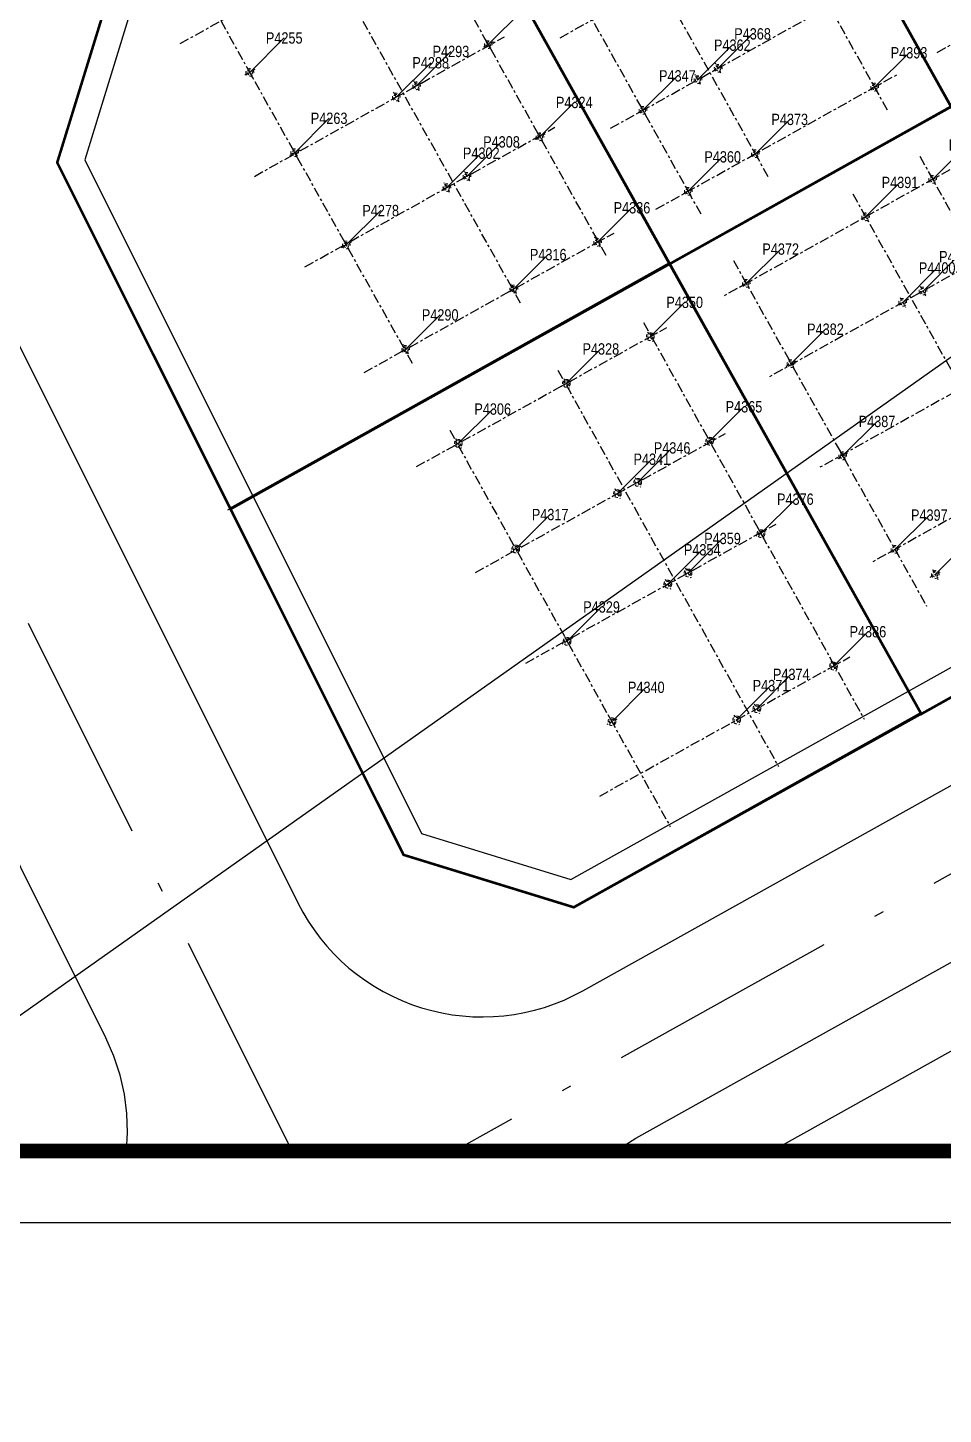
# Model space of a CAD drawing. Header units: millimetres. Extents: x 0 to 571985, y 0 to 2066666.
# Drawn here: x 568581.4 to 568616.9, y 2065275.2 to 2065329 of the extents above; entities that cross this region are included whole.
import ezdxf
from ezdxf.enums import TextEntityAlignment as Align
from ezdxf.xclip import XClip

# ---------------------------------------------------------------- set-up
doc = ezdxf.new("R2010")
doc.units = ezdxf.units.MM
for name, pattern in [('ACAD_ISO10W100', [18.5, 12, -3, 0.5, -3]), ('CENTER', [3, 1.5, -0.5, 0.5, -0.5]), ('CENTER2', [1.125, 0.75, -0.125, 0.125, -0.125]), ('HIDDEN', [0.75, 0.5, -0.25]), ('Xref Grid (A1)$0$CENTER2', [1.125, 0.75, -0.125, 0.125, -0.125])]:
    doc.linetypes.add(name, pattern=pattern)
for name, color, linetype in [('01.AXIS', 160, 'CENTER2'), ('BoThamCo', 94, 'Continuous'), ('CDC.01.AXIS', 160, 'CENTER2'), ('ChiaLo', 128, 'CENTER'), ('datOBt', 42, 'Continuous'), ('datOlienke', 42, 'Continuous'), ('hatchViaHe+LogDg', 129, 'Continuous'), ('LogDg', 7, 'Continuous'), ('loKBT', 42, 'Continuous'), ('LoLK', 6, 'Continuous'), ('RANHGIOI', 2, 'HIDDEN'), ('TimDg', 222, 'Continuous'), ('ViaHeS', 32, 'Continuous'), ('Xref Grid (A1)$0$01.AXIS', 160, 'Xref Grid (A1)$0$CENTER2')]:
    doc.layers.add(name, color=color, linetype=linetype)
for name, color, linetype, lineweight in [('A-KY HIEU', 34, 'Continuous', 20), ('A-NET THAY', 125, 'Continuous', 18), ('A-TUONG', 255, 'Continuous', 35), ('boDnv', 54, 'Continuous', 25), ('E- RANH GIOI', 1, 'CENTER', 13), ('E- THAY', 9, 'Continuous', 20), ('kata_text', 254, 'Continuous', 30), ('LD-THAY', 9, 'Continuous', 13)]:
    doc.layers.add(name, color=color, linetype=linetype, lineweight=lineweight)
doc.layers.add('KCS_Plotter', color=11, linetype='Continuous', plot=False)
doc.styles.add('kata_dim', font='vnrms.shx', dxfattribs={"width": 0.66, "oblique": 7})
doc.styles.add('kata_text', font='arial.ttf', dxfattribs={"width": 0.8})
doc.styles.add('rms', font='romans.shx', dxfattribs={"width": 0.7, "bigfont": 'vns.shx'})
doc.linetypes.add('ADL', pattern='A,0.125,-0.15,["++",rms,S=0.5,R=0,X=0,Y=-0.2245],-1.35,1.125', length=2.75)
doc.dimstyles.new('kata_dim_iso', dxfattribs={"dimtxt": 2.5, "dimasz": 1.5, "dimexe": 1.5, "dimexo": 2.5, "dimtad": 1, "dimdec": 0, "dimzin": 0, "dimdsep": 46, "dimtxsty": 'kata_dim', "dimblk": 'kata_block_ArchTick', "dimcen": 0.09, "dimdle": 1.2, "dimclrd": 8, "dimclre": 8, "dimclrt": 3, "dimadec": 0, "dimazin": 0, "dimtfac": 1, "dimtdec": 0, "dimtix": 1, "dimtofl": 0, "dimtmove": 0, "dimatfit": 3, "dimfxl": 3.75, "dimfxlon": 1, "dimtolj": 1, "dimtzin": 0, "dimarcsym": 0})

# ---------------------------------------------------------------- blocks, each defined once
blk = doc.blocks.new('NEN')
at = {"layer": 'hatchViaHe+LogDg'}
for points in [[(102.47, 202.748), (99.845, 201.604), (106.032, 209.657), (116.118, 208.698), (113.493, 207.554), (113.929, 206.554), (102.906, 201.748)], [(115.614, 202.658), (104.613, 197.863), (103.937, 199.352), (114.96, 204.158)]]:
    blk.add_hatch(color=158, dxfattribs=at).paths.add_polyline_path(points)
at = {"layer": 'boDnv', "color": 10, "linetype": 'ADL', "ltscale": 0.25}
for points in [[(116.663, 150.753), (122.733, 148.551), (135.807, 122.411), (133.753, 116.749), (-8.129, 54.905), (-13.649, 57.26), (-23.763, 84.693), (-21.221, 90.652)], [(156.672, 80.693), (146.026, 101.979), (139.956, 104.181), (-3.204, 41.78), (-5.746, 35.822), (2.49, 13.482), (8.01, 11.127), (154.618, 75.032)], [(236.622, -34.449), (249.689, -60.576), (255.475, -62.36), (412.421, 25.215), (414.146, 31.236), (400.061, 56.783), (394.08, 58.497), (238.515, -28.308)]]:
    blk.add_lwpolyline(points, close=True, dxfattribs=at)
at = {"layer": 'BoThamCo'}
blk.add_lwpolyline([(336.347, -49.298), (331.474, -40.565), (324.672, -38.635), (260.962, -74.185), (258.833, -81.093), (263.315, -90.055), (269.918, -92.091), (334.417, -56.1)], close=True, dxfattribs=at)
at = {"layer": 'ChiaLo', "ltscale": 5}
for points in [[(130.171, 135.915), (-19.638, 70.615)], [(82.461, 93.301), (66.478, 129.969)], [(76.961, 90.904), (60.978, 127.572)], [(71.461, 88.506), (55.478, 125.174)], [(65.961, 86.109), (49.978, 122.777)], [(60.46, 83.711), (44.477, 120.379)], [(54.96, 81.314), (38.977, 117.982)], [(49.46, 78.917), (33.477, 115.585)], [(43.96, 76.519), (27.977, 113.187)], [(38.46, 74.122), (22.477, 110.79)], [(152.12, 92.029), (-2.661, 24.563)], [(407.979, 44.494), (242.267, -47.972)], [(260.474, -14.91), (279.965, -49.84)], [(249.558, -21.001), (269.049, -55.931)]]:
    blk.add_lwpolyline(points, dxfattribs=at)
at = {"layer": 'datOBt'}
blk.add_lwpolyline([(235.548, -34.538), (248.986, -61.406), (255.589, -63.441), (413.268, 24.543), (415.221, 31.358), (400.736, 57.63), (393.956, 59.573), (237.678, -27.63)], close=True, dxfattribs=at)
at = {"layer": 'datOlienke'}
for points in [[(116.629, 151.829), (123.449, 149.355), (136.893, 122.474), (134.546, 116.004), (-8.125, 53.816), (-14.438, 56.509), (-24.839, 84.72), (-21.985, 91.41)], [(157.758, 80.756), (146.742, 102.783), (139.922, 105.257), (-3.967, 42.538), (-6.821, 35.849), (1.701, 12.732), (8.014, 10.038), (155.411, 74.287)]]:
    blk.add_lwpolyline(points, close=True, dxfattribs=at)
at = {"layer": 'LogDg'}
for points in [[(34.296, -348.766, -0.124666), (14.114, -339.771, 0.262937), (-5.331, -336.771, -0.009345), (-40.959, -349.473), (-145.868, -384.68, 0.405257), (-155.456, -403.235), (-146.557, -432.72), (-158.046, -436.187), (-166.572, -407.936, 0.423227), (-185.704, -398.049), (-272.077, -427.035, 0.40652), (-277.181, -436.964), (-262.947, -483.397), (-271.552, -486.035), (-285.593, -440.232, 0.421949), (-295.787, -434.992), (-422.26, -477.436, 0.346831), (-427.684, -485.726), (-426.662, -497.249, 0.109851), (-417.21, -527.045), (-422.398, -530.058, -0.109851), (-432.639, -497.779), (-433.194, -491.512, 0.484967), (-443.708, -484.634), (-484.199, -498.222, 0.36701), (-492.228, -511.51), (-484.402, -560.012), (-490.326, -560.967), (-497.433, -516.92, 0.457512), (-512.889, -507.388), (-525.337, -511.314, 0.375227), (-533.554, -524.795, 0.049445), (-523.248, -562.118), (-518.404, -576.577), (-525.515, -578.96), (-530.307, -564.659, -0.044276), (-540.221, -530.036, 0.448349), (-555.614, -520.863), (-568.853, -525.038), (-576.072, -502.149), (-552.391, -494.681, 0.333336), (-544.003, -482.976), (-545.865, -397.305, 0.120559), (-569.998, -307.198), (-621.979, -219.712, 0.334943), (-635.359, -214.239), (-686.931, -227.855), (-689.803, -216.977), (-647.957, -205.93, 0.498191), (-640.704, -188.198), (-654.378, -165.183, -0.144979), (-668.853, -108.061), (-659.845, 118.23, 0.428088), (-671.924, 130.707), (-689.222, 130.58), (-689.305, 141.83), (-670.344, 141.969, 0.400474), (-658.442, 153.492), (-657.828, 168.904), (-656.06, 189.374), (-648.588, 188.728), (-650.341, 168.432), (-650.889, 154.678, 0.425345), (-638.921, 142.201), (-621.613, 142.328, 0.402651), (-609.707, 153.94), (-609.387, 163.859, -0.019867), (-608.227, 179.942), (-606.8, 192.652), (-600.838, 191.983), (-602.264, 179.273, 0.019867), (-603.39, 163.665), (-603.676, 154.802, 0.425871), (-591.594, 142.415), (-548.362, 142.733), (-548.28, 131.483), (-592.887, 131.155, 0.401789), (-604.791, 119.578), (-607.754, 35.571, -0.005984), (-607.983, 30.718, 0.462462), (-599.177, 22.287), (-555.377, 26.801), (-554.762, 20.832), (-603.242, 15.836, 0.355613), (-610.381, 8.689), (-613.794, -24.838, 0.475348), (-605.015, -33.606), (-508.268, -23.636, 0.016072), (-476.806, -19.368, 0.37392), (-470.138, -11.259), (-470.705, 9.348), (-464.707, 9.513), (-464.235, -7.648, 0.461916), (-454.747, -15.288), (-421.581, -8.993, 0.020567), (-382.015, 0.216), (-299.764, 22.963, 0.415004), (-292.798, 35.293), (-296.969, 50.218), (-285.412, 53.448), (-281.218, 38.439, 0.413423), (-268.921, 31.492), (-169.968, 58.858, 0.427702), (-164.496, 69.052), (-169.623, 84.754), (-163.92, 86.616), (-158.479, 69.956, 0.400853), (-148.742, 64.729), (-123.897, 71.6, 0.437327), (-113.795, 91.173), (-114.462, 93.013), (-128.551, 136.154), (-105.736, 143.605), (-91.769, 100.833), (-90.91, 98.466, 0.429754), (-70.957, 89.772, 0.001079), (-63.934, 92.766, 0.001474), (-62.342, 93.454), (-47.534, 99.909, 0.386536), (-43.126, 109.726), (-48.301, 125.574), (-42.598, 127.436), (-38.076, 113.59, 0.442444), (-27.275, 108.739), (111.617, 169.28, 0.414214), (115.754, 179.811), (109.361, 194.478), (114.861, 196.875), (121.255, 182.208, 0.414214), (131.785, 178.071), (252.97, 230.894), (276.872, 241.312), (291.579, 249.057, 0.419837), (295.267, 261.365), (290.95, 269.196), (301.459, 274.99), (306.058, 266.648, 0.408717), (318.136, 263.031), (326.546, 267.464), (332.148, 256.836), (324.233, 252.656, 0.419466), (320.555, 240.352), (397.092, 101.523, 0.433643), (408.413, 98.649), (440.787, 119.386), (444.023, 114.334), (410.428, 92.813, 0.395048), (407.737, 82.215), (451.056, 3.639, -0.005576), (472.219, -35.781, 0.422017), (490.066, -41.118), (502.995, -33.918), (514.672, -54.886), (500.295, -62.892, 0.404193), (495.052, -80.181), (502.502, -94.711), (491.824, -100.186), (485.095, -87.061, 0.424556), (467.192, -81.64), (316.164, -165.913), (307.211, -171.115, 0.396001), (304.075, -181.611), (326.147, -225.742), (318.098, -229.768), (296.726, -187.038, 0.432664), (285.552, -183.699), (178.072, -246.148, 0.389772), (174.86, -256.488), (194.1, -297.126), (188.677, -299.693), (170.231, -260.733, 0.439085), (158.982, -257.239), (145.496, -265.075, -0.013452), (97.701, -291.151, 0.262926), (86.853, -307.563, -0.162068), (76.015, -333.842, 0.270323), (72.318, -353.653), (79.981, -375.074), (57.383, -383.157), (49.72, -361.737, 0.270325), (34.296, -348.766)], [(462.182, -42.484, 0.004173), (446.541, -13.107, 0.41755), (435.613, -9.94), (272.325, -101.054, 0.401037), (269.068, -111.618), (286.084, -145.639, 0.427514), (297.137, -149.047), (456.991, -59.849, 0.406017), (462.182, -42.484)], [(191.761, -50.531), (96.917, -106.112, 0.395833), (93.785, -116.606), (107.231, -143.491, 0.432836), (118.409, -146.827), (234.309, -78.995, 0.395833), (237.441, -68.502), (223.995, -41.617, 0.432836), (212.817, -38.281), (191.761, -50.531)]]:
    blk.add_lwpolyline(points, format="xyb", dxfattribs=at)
at = {"layer": 'LogDg', "ltscale": 0.75}
for points in [[(102.47, 202.748), (99.845, 201.604), (106.032, 209.657), (116.118, 208.698), (113.493, 207.554), (113.929, 206.554), (102.906, 201.748)], [(115.614, 202.658), (104.613, 197.863), (103.937, 199.352), (114.96, 204.158)]]:
    blk.add_lwpolyline(points, close=True, dxfattribs=at)
at = {"layer": 'LogDg'}
for points in [[(-6.653, 51.185), (136.874, 113.746, 0.429738), (140.832, 124.658), (126.05, 154.214, 0.398858), (115.699, 157.969), (-24.481, 96.867, 0.397369), (-28.79, 86.766), (-17.356, 55.751, 0.431261)], [(-1.168, 12.049), (-9.545, 35.211, -0.395588), (-5.218, 45.265), (140.335, 108.71, -0.398858), (150.687, 104.955), (161.697, 82.941, -0.429738), (157.739, 72.029), (9.552, 7.436, -0.433088)], [(231.455, -36.414), (244.888, -63.273, 0.427514), (255.942, -66.68), (417.372, 23.397, 0.412716), (420.48, 34.246), (405.996, 60.518, 0.415712), (395.092, 63.642), (234.712, -25.849, 0.401037)], [(270.27, -95.329, -0.427514), (259.217, -91.922), (254.74, -82.969, -0.401037), (257.996, -72.404), (323.21, -36.016, -0.414214), (334.094, -39.103), (338.967, -47.836, -0.414214), (335.879, -58.72)]]:
    blk.add_lwpolyline(points, format="xyb", close=True, dxfattribs=at)
at = {"layer": 'loKBT'}
for points in [[(271.39, -8.819), (260.474, -14.91), (270.219, -32.375), (281.135, -26.284)], [(260.474, -14.91), (249.558, -21.001), (259.304, -38.466), (270.219, -32.375)], [(259.304, -38.466), (249.558, -21.001), (237.678, -27.63), (235.548, -34.538), (242.267, -47.972)], [(270.219, -32.375), (259.304, -38.466), (269.049, -55.931), (279.965, -49.84)], [(259.304, -38.466), (242.267, -47.972), (248.986, -61.406), (255.589, -63.441), (269.049, -55.931)]]:
    blk.add_lwpolyline(points, close=True, dxfattribs=at)
at = {"layer": 'LoLK'}
for points in [[(71.978, 132.367), (66.478, 129.969), (74.47, 111.635), (79.97, 114.033)], [(66.478, 129.969), (60.978, 127.572), (68.97, 109.238), (74.47, 111.635)], [(60.978, 127.572), (55.478, 125.174), (63.469, 106.84), (68.97, 109.238)], [(55.478, 125.174), (49.978, 122.777), (57.969, 104.443), (63.469, 106.84)], [(49.978, 122.777), (44.477, 120.379), (52.469, 102.045), (57.969, 104.443)], [(44.477, 120.379), (38.977, 117.982), (46.969, 99.648), (52.469, 102.045)], [(38.977, 117.982), (33.477, 115.585), (41.469, 97.251), (46.969, 99.648)], [(33.477, 115.585), (27.977, 113.187), (35.968, 94.853), (41.469, 97.251)], [(74.47, 111.635), (68.97, 109.238), (76.961, 90.904), (82.461, 93.301)], [(68.97, 109.238), (63.469, 106.84), (71.461, 88.506), (76.961, 90.904)], [(63.469, 106.84), (57.969, 104.443), (65.961, 86.109), (71.461, 88.506)], [(57.969, 104.443), (52.469, 102.045), (60.46, 83.711), (65.961, 86.109)], [(52.469, 102.045), (46.969, 99.648), (54.96, 81.314), (60.46, 83.711)], [(46.969, 99.648), (41.469, 97.251), (49.46, 78.917), (54.96, 81.314)], [(41.469, 97.251), (35.968, 94.853), (43.96, 76.519), (49.46, 78.917)], [(35.968, 94.853), (30.468, 92.456), (38.46, 74.122), (43.96, 76.519)], [(30.468, 92.456), (24.968, 90.058), (32.959, 71.724), (38.46, 74.122)]]:
    blk.add_lwpolyline(points, close=True, dxfattribs=at)
at = {"layer": 'RANHGIOI', "color": 1, "ltscale": 9, "const_width": 1}
blk.add_lwpolyline([(460, -51.299, 0.006594), (435.293, -5.051), (303.078, 234.769), (284.672, 225.077), (-55.993, 76.586), (-56.839, 76.223, -0.005137), (-90.743, 62.093), (-377.217, -17.133, -0.020567), (-418.225, -26.678), (-463.443, -35.259, -0.021218), (-506.422, -41.541), (-623.638, -53.62), (-626.464, -70.884, 0.128574), (-620.42, -135.36), (-615.505, -148.86, 0.039408), (-607.143, -167.188), (-594.172, -190.555), (-547.57, -259.493, -0.11987), (-522.704, -326.397), (-507.917, -451.947), (-504.475, -473.277), (-499.271, -471.636), (-50.48, -321.024, 0.050684), (130.425, -239.135), (301.319, -139.843)], format="xyb", close=True, dxfattribs=at)
at = {"layer": 'TimDg', "linetype": 'ACAD_ISO10W100', "ltscale": 0.75}
blk.add_lwpolyline([(-618.456, -41.023), (-507.652, -29.604, 0.021218), (-465.681, -23.47), (-420.462, -14.888, 0.020567), (-380.415, -5.567), (-94.607, 73.475, 0.005041), (-61.569, 87.252, 0.001474), (-59.945, 87.954), (279.472, 235.9), (307.904, 250.872)], format="xyb", dxfattribs=at)
for points in [[(106.017, 209.658), (124.099, 168.176)], [(106.017, 209.658), (124.099, 168.176)], [(80.71, -412.741), (34.278, -282.941), (-103.138, 96.993), (-128.229, 173.827)], [(335.549, -254.599), (124.099, 168.176)], [(150.079, 116.23), (-16.139, 43.778)], [(431.013, 27.573), (246.062, -75.628)], [(446.462, -0.451), (260.371, -104.289)], [(9.149, -213.464), (246.062, -75.628)]]:
    blk.add_lwpolyline(points, dxfattribs=at)
at = {"layer": 'ViaHeS', "elevation": 0}
blk.add_lwpolyline([(-483.362, -504.27), (-441.21, -490.124), (-436.029, -493.514), (-435.627, -498.044, 0.109851), (-424.993, -531.564), (-414.615, -525.539, -0.109851), (-423.674, -496.984), (-424.342, -489.445), (-420.001, -483.006), (-295.249, -441.14), (-289.043, -444.33), (-275.854, -487.354), (-258.645, -482.078), (-271.972, -438.601), (-268.698, -432.23), (-181.634, -403.012), (-172.975, -407.486), (-163.79, -437.92), (-140.813, -430.986), (-150.211, -399.847), (-145.597, -390.918), (-39.026, -355.153, 0.008545), (-6.235, -343.522, -0.249193), (12.375, -345.964, 0.09975), (30.772, -354.181, -0.256949), (45.215, -366.957), (51.733, -385.178), (85.63, -373.053), (79.112, -354.831, -0.256949), (82.174, -335.793, 0.136918), (92.607, -310.438, -0.249193), (103.308, -295.017, 0.012659), (148.511, -270.262), (162.157, -262.333), (168.62, -264.341), (185.966, -300.977), (196.811, -295.842), (179.033, -258.291), (181.216, -251.26), (287.384, -189.574), (293.944, -191.534), (314.073, -231.781), (330.172, -223.729), (309.538, -182.474), (311.625, -175.49), (319.134, -171.127), (408.277, -121.386), (412.274, -122.589), (434.351, -165.321), (442.347, -161.19), (420.137, -118.201), (421.38, -114.074), (470.335, -86.758), (479.641, -89.576), (486.485, -102.924), (507.841, -91.973), (500.499, -77.654), (503.421, -68.019), (517.591, -60.128), (500.076, -28.676), (486.971, -35.974), (477.625, -33.17, 0.0056), (456.311, 6.536), (412.324, 86.322), (414.12, 93.398), (444.832, 113.071), (439.977, 120.649), (409.766, 101.296), (403.142, 102.978), (327.714, 239.794), (330.524, 249.193), (334.945, 251.528), (323.749, 272.772), (318.926, 270.23), (309.354, 273.096), (306.713, 277.887), (285.696, 266.299), (288.11, 261.921), (285.295, 252.529), (274.271, 246.724), (129.387, 183.571), (122.806, 186.157), (117.612, 198.074), (106.611, 193.279), (111.806, 181.362), (109.22, 174.781), (26.33, 138.65), (-29.869, 114.154), (-36.004, 116.909), (-39.746, 128.368), (-51.153, 124.642), (-47.055, 112.092), (-50.086, 105.341), (-75.921, 94.08), (-84.511, 97.937), (-100.033, 145.467), (-134.254, 134.292), (-118.657, 86.529), (-123.231, 78.009), (-150.258, 70.535), (-156.629, 73.955), (-161.068, 87.547), (-172.475, 83.822), (-168.207, 70.753), (-171.474, 64.667), (-269.546, 37.545), (-275.711, 41.028), (-279.634, 55.063), (-302.748, 48.603), (-298.843, 34.63), (-302.316, 28.482), (-383.614, 5.999, -0.020567), (-422.7, -3.099), (-456.246, -9.465), (-461.296, -5.399), (-461.708, 9.595), (-473.703, 9.265), (-473.239, -7.637), (-478.028, -13.489, -0.015955), (-508.883, -17.667), (-606.147, -27.691), (-610.614, -23.229), (-607.49, 7.461), (-602.01, 12.947), (-554.455, 17.848), (-555.685, 29.785), (-600.448, 25.172), (-605.043, 29.645, 0.007073), (-604.756, 35.466), (-601.912, 116.095), (-594.665, 123.142), (-548.221, 123.483), (-548.421, 150.733), (-593.42, 150.402), (-600.493, 157.35, -0.027886), (-599.283, 178.939), (-597.857, 191.648), (-609.782, 192.987), (-611.208, 180.277, 0.019867), (-612.385, 163.955), (-612.597, 157.389), (-619.823, 150.342), (-639.316, 150.198), (-646.998, 158.133), (-646.598, 168.196), (-644.852, 188.405), (-659.796, 189.697), (-661.572, 169.14), (-662.014, 158.023), (-670.332, 149.97), (-689.364, 149.83), (-689.163, 122.58), (-671.417, 122.71), (-663.736, 114.776), (-672.6, -107.912, 0.144979), (-657.602, -167.099), (-644.687, -188.836), (-648.335, -197.756), (-691.845, -209.242), (-684.889, -235.59), (-633.86, -222.118), (-622.039, -226.953), (-573.255, -309.058, -0.120474), (-549.614, -397.387), (-547.842, -478.902), (-555.298, -489.306), (-577.876, -496.427), (-567.048, -530.76), (-552.743, -526.248), (-543.713, -531.719, 0.042979), (-533.836, -565.928), (-529.071, -580.151), (-514.848, -575.386), (-519.719, -560.846, -0.045576), (-529.315, -527.166), (-523.005, -516.87), (-508.247, -512.215), (-500.456, -517.02), (-493.287, -561.445), (-481.44, -559.534), (-488.883, -513.408), (-483.362, -504.27)], format="xyb", dxfattribs=at)
at = {"layer": 'ViaHeS'}
for points in [[(116.629, 151.829), (123.449, 149.355), (136.893, 122.474), (134.546, 116.004), (-8.125, 53.816), (-14.438, 56.509), (-24.839, 84.72), (-21.985, 91.41)], [(157.758, 80.756), (146.742, 102.783), (139.922, 105.257), (-3.967, 42.538), (-6.821, 35.849), (1.701, 12.732), (8.014, 10.038), (155.411, 74.287)], [(235.548, -34.538), (248.986, -61.406), (255.589, -63.441), (413.268, 24.543), (415.221, 31.358), (400.736, 57.63), (393.956, 59.573), (237.678, -27.63)], [(334.417, -56.1), (336.347, -49.298), (331.474, -40.565), (324.672, -38.635), (260.962, -74.185), (258.833, -81.093), (263.315, -90.055), (269.918, -92.091)]]:
    blk.add_lwpolyline(points, close=True, dxfattribs=at)
blk = doc.blocks.new('A$C33BC4D2A')
at = {"layer": 'A-KY HIEU', "color": 0, "const_width": 1.022}
blk.add_lwpolyline([(14.345, -292.097), (14.345, -4.903), (414.985, -4.903), (414.985, -292.097)], close=True, dxfattribs=at)
at = {"layer": 'Defpoints', "color": 125}
blk.add_lwpolyline([(0, -297), (420, -297), (420, 0), (0, 0)], close=True, dxfattribs=at)
blk = doc.blocks.new('A$C758D662A')
at = {"linetype": 'HIDDEN', "ltscale": 500}
for radius in [300, 200]:
    blk.add_circle((0, 0), radius, dxfattribs=at)
at = {"layer": 'CDC.01.AXIS', "ltscale": 200}
for p, q in [((437, 0), (-437, 0)), ((0, 437), (0, -437))]:
    blk.add_line(p, q, dxfattribs=at)
blk = doc.blocks.new('MB TANG 2 BT1')
at = {"layer": '01.AXIS', "ltscale": 500}
for p, q in [((7195672, 840351), (7195672, 824990)), ((7200972, 840351), (7200972, 824990)), ((7203952, 840351), (7203952, 824990)), ((7205388, 839327), (7194643, 839327)), ((7205388, 835727), (7194643, 835727)), ((7205388, 831707), (7194643, 831707)), ((7205388, 827507), (7194643, 827507))]:
    blk.add_line(p, q, dxfattribs=at)
at = {"extrusion": (0, -2.11758e-22, -1), "xscale": 0.5, "yscale": 0.5, "zscale": -0.5}
for p in [(-7195672, 839327), (-7203952, 839327), (-7195672, 835767), (-7203952, 835727), (-7195672, 831667), (-7195672, 827507), (-7196562, 825897)]:
    blk.add_blockref('A$C758D662A', p, dxfattribs=at)
at = {"extrusion": (0, 0, -1), "xscale": 0.4999999999999999, "yscale": 0.4999999999999999, "zscale": -0.5, "rotation": 90}
for p in [(-7200972, 839327), (-7200612, 835727), (-7201512, 835727)]:
    blk.add_blockref('A$C758D662A', p, dxfattribs=at)
blk = doc.blocks.new('MB TANG 2 BT2')
at = {"layer": '01.AXIS', "ltscale": 500}
for p, q in [((7078098, 744452), (7078098, 726847)), ((7081898, 744452), (7081898, 726847)), ((7086698, 744452), (7086698, 726847)), ((7088511, 743840), (7077408, 743840)), ((7088511, 739140), (7077408, 739140)), ((7088511, 735120), (7077408, 735120)), ((7088511, 729220), (7077408, 729220))]:
    blk.add_line(p, q, dxfattribs=at)
at = {"xscale": -0.5, "yscale": 0.5, "zscale": 0.5}
for p in [(7078138, 743840), (7086658, 743840), (7078098, 739180), (7081308, 739140), (7082208, 739140), (7086698, 739180), (7078098, 735080), (7081308, 735120), (7082208, 735120), (7086698, 735080), (7086698, 731510), (7078138, 729220)]:
    blk.add_blockref('A$C758D662A', p, dxfattribs=at)
at = {"xscale": -0.5, "yscale": 0.5, "zscale": 0.5, "rotation": 270}
for p in [(7081858, 743840), (7081538, 729220), (7082438, 729220)]:
    blk.add_blockref('A$C758D662A', p, dxfattribs=at)
blk = doc.blocks.new('NEN BT1')
at = {"layer": 'loKBT'}
for points in [[(-168.177, 23), (-168.177, 43), (-181.782, 43), (-187.008, 38.005), (-187.687, 23)], [(-155.677, 43), (-168.177, 43), (-168.177, 23), (-155.677, 23)], [(-143.177, 43), (-155.677, 43), (-155.677, 23), (-143.177, 23)], [(-168.177, 23), (-187.687, 23), (-188.365, 7.995), (-183.591, 3), (-168.177, 3)], [(-155.677, 23), (-168.177, 23), (-168.177, 3), (-155.677, 3)]]:
    blk.add_lwpolyline(points, close=True, dxfattribs=at)
blk = doc.blocks.new('kata_block_ArchTick')
at = {"color": 8}
blk.add_line((1, 0), (-1, 0), dxfattribs=at)
at = {"color": 8, "const_width": 0.15}
blk.add_lwpolyline([(-0.5, -0.5), (0.5, 0.5)], dxfattribs=at)
blk = doc.blocks.new('NEN M01')
at = {"layer": 'datOlienke'}
blk.add_lwpolyline([(4.737, 4.993), (3.439, 29.587), (-1.824, 34.58), (-158.789, 34.58), (-164.078, 29.588), (-165.502, 4.992), (-160.791, 0), (0, 0)], close=True, dxfattribs=at)
blk = doc.blocks.new('NEN H01')
at = {"layer": 'datOlienke'}
blk.add_lwpolyline([(-2.11, 40), (3.153, 35.007), (4.737, 4.993), (0, 0), (-155.636, 0), (-160.347, 4.992), (-158.608, 35.008), (-153.319, 40)], close=True, dxfattribs=at)
at = {"layer": 'LoLK'}
for points in [[(-92.818, 40), (-98.818, 40), (-98.818, 20), (-92.818, 20)], [(-86.818, 40), (-92.818, 40), (-92.818, 20), (-86.818, 20)], [(-80.818, 40), (-86.818, 40), (-86.818, 20), (-80.818, 20)], [(-74.818, 40), (-80.818, 40), (-80.818, 20), (-74.818, 20)], [(-68.818, 40), (-74.818, 40), (-74.818, 20), (-68.818, 20)], [(-62.818, 40), (-68.818, 40), (-68.818, 20), (-62.818, 20)], [(-56.818, 40), (-62.818, 40), (-62.818, 20), (-56.818, 20)], [(-50.818, 40), (-56.818, 40), (-56.818, 20), (-50.818, 20)], [(-104.818, 20), (-110.818, 20), (-110.818, 0), (-104.818, 0)], [(-98.818, 20), (-104.818, 20), (-104.818, 0), (-98.818, 0)], [(-92.818, 20), (-98.818, 20), (-98.818, 0), (-92.818, 0)], [(-86.818, 20), (-92.818, 20), (-92.818, 0), (-86.818, 0)], [(-80.818, 20), (-86.818, 20), (-86.818, 0), (-80.818, 0)], [(-74.818, 20), (-80.818, 20), (-80.818, 0), (-74.818, 0)], [(-68.818, 20), (-74.818, 20), (-74.818, 0), (-68.818, 0)], [(-62.818, 20), (-68.818, 20), (-68.818, 0), (-62.818, 0)], [(-56.818, 20), (-62.818, 20), (-62.818, 0), (-56.818, 0)]]:
    blk.add_lwpolyline(points, close=True, dxfattribs=at)
blk = doc.blocks.new('pile Plan')
at = {"xscale": 0.5, "yscale": 0.5, "zscale": 0.5}
for p in [(340, 14779), (5440.000004, 14779), (340, 9630), (5440.000004, 9630), (340, 8730), (5440.000004, 8730), (340, 5040), (5440.000004, 5040), (340, 4140), (5440.000004, 4140), (340, -1), (5440.000004, -1)]:
    blk.add_blockref('A$C758D662A', p, dxfattribs=at)
blk = doc.blocks.new('A1 - 2')
at = {"layer": 'Xref Grid (A1)$0$01.AXIS', "ltscale": 500}
for p, q in [((0.11, -1.086), (0.11, -18.434)), ((5.89, -1.086), (5.89, -18.434)), ((0.11, -2.11), (5.89, -2.11)), ((0.11, -7.62), (5.89, -7.62)), ((0.11, -12.39), (5.89, -12.39)), ((0.11, -16.89), (5.89, -16.89))]:
    blk.add_line(p, q, dxfattribs=at)
at = {"xscale": 0.001, "yscale": 0.001, "zscale": 0.001}
blk.add_blockref('pile Plan', (0.11, -16.89), dxfattribs=at)
blk = doc.blocks.new('A5 - 2')
at = {"layer": 'Xref Grid (A1)$0$01.AXIS', "ltscale": 500}
for p, q in [((0.11, -1.086), (0.11, -18.434)), ((5.89, -1.086), (5.89, -18.434)), ((0.11, -2.11), (5.89, -2.11)), ((0.11, -7.62), (5.89, -7.62)), ((0.11, -12.39), (5.89, -12.39)), ((0.11, -16.89), (5.89, -16.89))]:
    blk.add_line(p, q, dxfattribs=at)
at = {"xscale": 0.001, "yscale": 0.001, "zscale": 0.001}
blk.add_blockref('pile Plan', (0.11, -16.89), dxfattribs=at)
blk = doc.blocks.new('a5 sao - 2')
at = {"layer": 'Xref Grid (A1)$0$01.AXIS', "ltscale": 500}
for p, q in [((-5.89, -1.086), (-5.89, -18.434)), ((-0.11, -1.086), (-0.11, -18.434)), ((-5.89, -2.11), (-0.11, -2.11)), ((-5.89, -7.62), (-0.11, -7.62)), ((-5.89, -12.39), (-0.11, -12.39)), ((-5.89, -16.89), (-0.11, -16.89))]:
    blk.add_line(p, q, dxfattribs=at)
at = {"xscale": 0.001, "yscale": 0.001, "zscale": 0.001}
blk.add_blockref('pile Plan', (-5.89, -16.89), dxfattribs=at)
blk = doc.blocks.new('a1 sao - 2')
at = {"layer": 'Xref Grid (A1)$0$01.AXIS', "ltscale": 500}
for p, q in [((0.11, -1.086), (0.11, -18.434)), ((5.89, -1.086), (5.89, -18.434)), ((0.11, -2.11), (5.89, -2.11)), ((0.11, -7.62), (5.89, -7.62)), ((0.11, -12.39), (5.89, -12.39)), ((0.11, -16.89), (5.89, -16.89))]:
    blk.add_line(p, q, dxfattribs=at)
at = {"xscale": 0.001, "yscale": 0.001, "zscale": 0.001}
blk.add_blockref('pile Plan', (0.11, -16.89), dxfattribs=at)
blk = doc.blocks.new('*U101')
at = {"color": 0, "ltscale": 0.8, "style": 'kata_text', "width": 0.8}
blk.add_attdef('TEN', text='', height=2.2, dxfattribs=at).set_placement((6.67, 6.67), align=Align.MIDDLE_CENTER)
at = {"color": 0, "ltscale": 0.8, "style": 'kata_text', "width": 0.8, "flags": 1}
blk.add_attdef('CHU_THICH', text='', height=2.2, dxfattribs=at).set_placement((0, 0), align=Align.MIDDLE_CENTER)
at = {"layer": 'Defpoints'}
blk.add_leader([(0, 0), (6.67, 6.67)], dimstyle='kata_dim_iso', override={"dimasz": 0.6, "dimgap": 0.625, "dimtad": 0}, dxfattribs=at)
blk = doc.blocks.new('A$C7EE856B3')
at = {"layer": 'kata_text', "xscale": 0.2, "yscale": 0.2, "zscale": 0.2}
for p, values in [((321.567, -95.67, 0.002), {'TEN': 'P4310'}), ((312.319, -96.749, 0.002), {'TEN': 'P4255'}), ((330.482, -96.59, 0.002), {'TEN': 'P4368'}), ((318.784, -97.271, 0.002), {'TEN': 'P4293'}), ((329.696, -97.029, 0.002), {'TEN': 'P4362'}), ((317.999, -97.71, 0.002), {'TEN': 'P4288'}), ((336.55, -97.323, 0.002), {'TEN': 'P4393'}), ((327.566, -98.219, 0.002), {'TEN': 'P4347'}), ((323.567, -99.25, 0.002), {'TEN': 'P4324'}), ((314.06, -99.865, 0.002), {'TEN': 'P4263'}), ((331.923, -99.908, 0.002), {'TEN': 'P4373'}), ((320.745, -100.78, 0.002), {'TEN': 'P4308'}), ((338.8, -100.9, 0.002), {'TEN': 'P4405'}), ((319.96, -101.219, 0.002), {'TEN': 'P4302'}), ((329.322, -101.362, 0.002), {'TEN': 'P4360'}), ((336.199, -102.353, 0.002), {'TEN': 'P4391'}), ((316.059, -103.444, 0.002), {'TEN': 'P4278'}), ((325.805, -103.337, 0.002), {'TEN': 'P4336'}), ((322.557, -105.152, 0.002), {'TEN': 'P4316'}), ((331.572, -104.938, 0.002), {'TEN': 'P4372'}), ((338.426, -105.232, 0.002), {'TEN': 'P4401'}), ((337.64, -105.671, 0.002), {'TEN': 'P4400'}), ((318.367, -107.493, 0.002), {'TEN': 'P4290'}), ((327.849, -107.004, 0.002), {'TEN': 'P4350'}), ((333.308, -108.046, 0.002), {'TEN': 'P4382'}), ((324.598, -108.812, 0.002), {'TEN': 'P4328'}), ((320.403, -111.144, 0.002), {'TEN': 'P4306'}), ((330.148, -111.057, 0.002), {'TEN': 'P4365'}), ((335.308, -111.625, 0.002), {'TEN': 'P4387'}), ((327.362, -112.652, 0.002), {'TEN': 'P4346'}), ((326.576, -113.09, 0.002), {'TEN': 'P4341'}), ((332.141, -114.64, 0.002), {'TEN': 'P4376'}), ((322.632, -115.237, 0.002), {'TEN': 'P4317'}), ((337.337, -115.257, 0.002), {'TEN': 'P4397'}), ((328.529, -116.603, 0.002), {'TEN': 'P4354'}), ((329.316, -116.165, 0.002), {'TEN': 'P4359'}), ((338.899, -116.228, 0.002), {'TEN': 'P4406'}), ((324.625, -118.82, 0.002), {'TEN': 'P4329'}), ((334.954, -119.781, 0.002), {'TEN': 'P4386'}), ((331.982, -121.434, 0.002), {'TEN': 'P4374'}), ((326.359, -121.939, 0.002), {'TEN': 'P4340'}), ((331.196, -121.871, 0.002), {'TEN': 'P4371'})]:
    blk.add_blockref('*U101', p, dxfattribs=at).add_auto_attribs(values)

msp = doc.modelspace()

# ---------------------------------------------------------------- block references
at = {"layer": 'boDnv', "extrusion": (-2.4685e-06, 4.62064e-06, 1)}
ref = msp.add_blockref('NEN', (568435.985, 2065906.076, 8.141), dxfattribs=at)
XClip(ref).set_block_clipping_path([(139.8082110254, -229.5883792969), (283.7756855394, -107.7363903257)])

# ---------------------------------------------------------------- next in the draw order: linework, layer by layer
at = {"layer": 'KCS_Plotter'}
msp.add_line((568569.707, 2065282.651), (568807.307, 2065450.668), dxfattribs=at)

# ---------------------------------------------------------------- next in the draw order: block references
at = {"layer": 'E- RANH GIOI', "xscale": 0.5657142857142857, "yscale": 0.5657142857142857, "zscale": 0.5657142857142857}
msp.add_blockref('A$C33BC4D2A', (568569.707, 2065450.668), dxfattribs=at)

# ---------------------------------------------------------------- next in the draw order: block references
at = {"layer": 'boDnv', "extrusion": (-2.4685e-06, 4.62064e-06, 1)}
ref = msp.add_blockref('NEN', (568306.127, 2065625.301, 8.141), dxfattribs=at)
XClip(ref).set_block_clipping_path([(271.6948113668, -154.4057308182), (463.651444052, 8.0635878104)])

# ---------------------------------------------------------------- next in the draw order: linework, layer by layer
at = {"layer": 'E- RANH GIOI'}
msp.add_lwpolyline([(568577.822, 2065285.425), (568769.779, 2065285.425), (568769.779, 2065447.894), (568577.822, 2065447.894)], close=True, dxfattribs=at)

# ---------------------------------------------------------------- next in the draw order: block references
at = {"layer": 'boDnv', "extrusion": (-2.4685e-06, 4.62064e-06, 1)}
ref = msp.add_blockref('NEN', (568346.975, 2065358.322, 8.14), dxfattribs=at)
XClip(ref).set_block_clipping_path([(230.8471072778, -72.8969436616), (422.803739963, 89.5723749669)])

# ---------------------------------------------------------------- next in the draw order: linework, layer by layer
at = {"layer": 'A-TUONG', "extrusion": (-2.4685e-06, 4.62064e-06, 1), "elevation": 8.139}
for points in [[(568606.273, 2065319.844), (568589.245, 2065310.341), (568582.529, 2065323.768), (568584.657, 2065330.673), (568596.531, 2065337.299), (568606.273, 2065319.844)], [(568606.273, 2065319.844), (568589.245, 2065310.341), (568582.529, 2065323.768), (568584.657, 2065330.673), (568596.531, 2065337.299), (568606.273, 2065319.844)], [(568606.267, 2065319.854), (568589.249, 2065310.335), (568595.962, 2065296.915), (568602.564, 2065294.881), (568616.025, 2065302.407), (568606.267, 2065319.854)], [(568606.267, 2065319.854), (568589.249, 2065310.335), (568595.962, 2065296.915), (568602.564, 2065294.881), (568616.025, 2065302.407), (568606.267, 2065319.854)]]:
    msp.add_lwpolyline(points, dxfattribs=at)
at = {"layer": 'ChiaLo', "ltscale": 5, "extrusion": (-2.4685e-06, 4.62064e-06, 1), "elevation": 8.139}
msp.add_lwpolyline([(568755.628, 2065403.194), (568589.135, 2065310.28)], dxfattribs=at)
msp.add_lwpolyline([(568755.628, 2065403.194), (568589.135, 2065310.28)], dxfattribs=at)
msp.add_lwpolyline([(568755.628, 2065403.194), (568589.135, 2065310.28)], dxfattribs=at)
at = {"layer": 'E- RANH GIOI', "ltscale": 0.1, "extrusion": (-2.4685e-06, 4.62064e-06, 1), "const_width": 0.1, "elevation": 8.139}
for points in [[(568618.354, 2065349.484), (568607.442, 2065343.387), (568617.197, 2065325.928), (568628.109, 2065332.024)], [(568607.445, 2065343.395), (568596.532, 2065337.299), (568606.287, 2065319.839), (568617.2, 2065325.936)], [(568616.042, 2065302.379), (568626.954, 2065308.476), (568617.2, 2065325.936), (568606.287, 2065319.839)]]:
    msp.add_lwpolyline(points, close=True, dxfattribs=at)
at = {"layer": 'E- RANH GIOI', "ltscale": 0.05, "extrusion": (-2.4685e-06, 4.62064e-06, 1), "elevation": 8.139}
for points, const_width in [([(568589.245, 2065310.341), (568606.273, 2065319.844), (568596.531, 2065337.299), (568584.657, 2065330.673), (568582.529, 2065323.768)], 0.0999), ([(568589.254, 2065310.328), (568606.288, 2065319.839), (568596.532, 2065337.299), (568584.659, 2065330.672), (568582.531, 2065323.767)], 0.1), ([(568589.249, 2065310.335), (568606.267, 2065319.854), (568616.025, 2065302.407), (568602.564, 2065294.881), (568595.962, 2065296.915)], 0.0999), ([(568589.249, 2065310.335), (568606.267, 2065319.854), (568616.025, 2065302.407), (568602.564, 2065294.881), (568595.962, 2065296.915)], 0.0999), ([(568589.254, 2065310.328), (568606.282, 2065319.849), (568616.037, 2065302.389), (568602.563, 2065294.88), (568595.964, 2065296.914)], 0.1)]:
    msp.add_lwpolyline(points, close=True, dxfattribs=dict(at, const_width=const_width))
at = {"layer": 'LD-THAY', "extrusion": (-2.4685e-06, 4.62064e-06, 1), "elevation": 8.139}
for points in [[(568606.273, 2065319.844), (568589.245, 2065310.341), (568582.529, 2065323.768), (568584.657, 2065330.673), (568596.531, 2065337.299), (568606.273, 2065319.844)], [(568606.273, 2065319.844), (568589.245, 2065310.341), (568582.529, 2065323.768), (568584.657, 2065330.673), (568596.531, 2065337.299), (568606.273, 2065319.844)], [(568606.267, 2065319.854), (568589.249, 2065310.335), (568595.962, 2065296.915), (568602.564, 2065294.881), (568616.025, 2065302.407), (568606.267, 2065319.854)], [(568606.267, 2065319.854), (568589.249, 2065310.335), (568595.962, 2065296.915), (568602.564, 2065294.881), (568616.025, 2065302.407), (568606.267, 2065319.854)]]:
    msp.add_lwpolyline(points, dxfattribs=at)

# ---------------------------------------------------------------- next in the draw order: block references
at = {"layer": 'E- RANH GIOI'}
ref = msp.add_blockref('A$C7EE856B3', (568277.682, 2065424.018, -0.001), dxfattribs=at)
XClip(ref).set_block_clipping_path([(300.1395050399, -138.592949294), (492.0961377256, 23.8763693341)])
at = {"layer": 'E- THAY', "extrusion": (-2.4685e-06, 4.62064e-06, 1)}
ref = msp.add_blockref('MB TANG 2 BT1', (562736.963, 2061076.725, 8.139), dxfattribs=dict(at, xscale=0.0009999925120666717, yscale=0.0009999925120666717, zscale=0.0009999925120666717, rotation=29.1925992700183))
XClip(ref).set_block_clipping_path([(7151816.3215968609, 825277.792863369), (7319392.8537790775, 731650.8388340473), (7398637.3540275097, 873485.1928772926), (7231060.821845293, 967112.1469066143)])
ref = msp.add_blockref('MB TANG 2 BT1', (574486.523, 2069569.05, 8.139), dxfattribs=dict(at, xscale=0.0009999925120666715, yscale=0.0009999925120666715, zscale=0.0009999925120666715, rotation=209.1925992700182))
XClip(ref).set_block_clipping_path([(7247587.2822301388, 857596.0210168362), (7080010.7500479221, 951222.9750461578), (7000766.24979949, 809388.6210029125), (7168342.7819817066, 715761.6669735909)])
ref = msp.add_blockref('MB TANG 2 BT1', (574497.433, 2069575.138, 8.139), dxfattribs=dict(at, xscale=0.0009999925120666715, yscale=0.0009999925120666715, zscale=0.0009999925120666715, rotation=209.1925992700182))
XClip(ref).set_block_clipping_path([(7260080.8876371384, 857590.248664856), (7092504.3554549217, 951217.2026941776), (7013259.8552064896, 809382.8486509323), (7180836.3873887062, 715755.8946216106)])
at = {"layer": 'LD-THAY', "extrusion": (-2.4685e-06, 4.62064e-06, 1)}
ref = msp.add_blockref('MB TANG 2 BT2', (574419.747, 2069422.351, 8.139), dxfattribs=dict(at, xscale=0.0009999925120666715, yscale=0.0009999925120666715, zscale=0.0009999925120666715, rotation=209.1925992700182))
XClip(ref).set_block_clipping_path([(7117739.4865131378, 762099.591575861), (6950162.9543309212, 855726.5456051826), (6870918.454082489, 713892.1915619373), (7038494.9862647057, 620265.2375326157)])
ref = msp.add_blockref('MB TANG 2 BT2', (575153.058, 2068106.721, 8.139), dxfattribs=dict(at, xscale=-0.0009999925120666717, yscale=0.000999992512066672, zscale=0.0009999925120666722, rotation=29.07659637017388))
XClip(ref).set_block_clipping_path([(7117706.6859617233, 729698.1167528629), (6949940.9371905327, 636410.6352872849), (6870983.7616119385, 778405.1395158768), (7038749.5103831291, 871692.6209814548)])
at = {"layer": 'loKBT', "extrusion": (-2.4685e-06, 4.62064e-06, 1)}
ref = msp.add_blockref('NEN BT1', (568764.298, 2065381.807, 8.139), dxfattribs=dict(at, xscale=0.9999925120666716, yscale=0.9999925120666716, zscale=0.9999925120666716, rotation=29.1925992700183))
XClip(ref).set_block_clipping_path([(-209.8022790113, 6.8133052755), (-42.2257468291, -86.8136487536), (37.0187534192, 55.0207052897), (-130.5577787629, 148.647659319)])

# ---------------------------------------------------------------- next in the draw order: block references
at = {"layer": 'boDnv', "extrusion": (-2.4685e-06, 4.62064e-06, 1)}
ref = msp.add_blockref('NEN', (568544.928, 2065197.155, 8.139), dxfattribs=at)
XClip(ref).set_block_clipping_path([(32.8938420893, -97.8240763277), (224.8504747745, 64.6452423008)])

# ---------------------------------------------------------------- next in the draw order: block references
at = {"layer": 'A-NET THAY', "extrusion": (-2.4685e-06, 4.62064e-06, 1)}
ref = msp.add_blockref('a5 sao - 2', (568619.398, 2065308.79, 8.139), dxfattribs=dict(at, rotation=203.5516717765112))
XClip(ref).set_block_clipping_path([(121.8073032747, 175.3986737682), (-54.1593596826, 252.0999277316), (-119.0781921044, 103.1642883033), (56.888470853, 26.4630343402)])
ref = msp.add_blockref('a1 sao - 2', (568613.898, 2065306.392, 8.139), dxfattribs=dict(at, xscale=-1, rotation=203.5516717765113))
XClip(ref).set_block_clipping_path([(-115.8075887349, 175.3986737689), (60.1590742224, 252.099927732), (125.0779066442, 103.1642883038), (-50.8887563131, 26.4630343406)])
ref = msp.add_blockref('a1 sao - 2', (568613.898, 2065306.392, 8.139), dxfattribs=dict(at, rotation=203.5516717765112))
XClip(ref).set_block_clipping_path([(115.8074372197, 175.3986737682), (-60.1592257377, 252.0999277316), (-125.0780581594, 103.1642883033), (50.8886047979, 26.4630343402)])
ref = msp.add_blockref('a5 sao - 2', (568608.397, 2065303.995, 8.139), dxfattribs=dict(at, xscale=-1, rotation=203.5516717765113))
XClip(ref).set_block_clipping_path([(-109.8074369349, 175.3986737679), (66.1592260224, 252.0999277311), (131.0780584442, 103.1642883029), (-44.8886045131, 26.4630343397)])
ref = msp.add_blockref('a5 sao - 2', (568597.397, 2065299.2, 8.139), dxfattribs=dict(at, rotation=203.5516717765112))
XClip(ref).set_block_clipping_path([(97.8074368436, 175.3986737691), (-78.1592261137, 252.0999277325), (-143.0780585355, 103.1642883043), (32.8886044219, 26.4630343411)])
ref = msp.add_blockref('a1 sao - 2', (568591.897, 2065296.802, 8.139), dxfattribs=dict(at, xscale=-1, rotation=203.5516717765113))
XClip(ref).set_block_clipping_path([(-91.807436798, 175.3986737689), (84.1592261593, 252.099927732), (149.0780585811, 103.1642883038), (-26.8886043762, 26.4630343406)])
ref = msp.add_blockref('a1 sao - 2', (568591.897, 2065296.802, 8.139), dxfattribs=dict(at, rotation=203.5516717765112))
XClip(ref).set_block_clipping_path([(91.8074367978, 175.3986737682), (-84.1592261596, 252.0999277316), (-149.0780585813, 103.1642883033), (26.888604376, 26.4630343402)])
ref = msp.add_blockref('a5 sao - 2', (568586.397, 2065294.405, 8.139), dxfattribs=dict(at, xscale=-1, rotation=203.5516717765113))
XClip(ref).set_block_clipping_path([(-85.8074367519, 175.3986737689), (90.1592262054, 252.099927732), (155.0780586272, 103.1642883038), (-20.8886043301, 26.4630343406)])
ref = msp.add_blockref('A1 - 2', (568613.898, 2065306.392, 8.139), dxfattribs=dict(at, rotation=23.55167177651129))
XClip(ref).set_block_clipping_path([(-115.8074370997, -175.3986737675), (60.1592258576, -252.0999277306), (125.0780582794, -103.1642883027), (-50.888604678, -26.4630343392)])
ref = msp.add_blockref('A1 - 2', (568613.898, 2065306.392, 8.139), dxfattribs=dict(at, xscale=-1, rotation=23.55167177651123))
XClip(ref).set_block_clipping_path([(115.8074371004, -175.3986737684), (-60.1592258567, -252.0999277316), (-125.0780582784, -103.1642883033), (50.8886046787, -26.4630343402)])
ref = msp.add_blockref('A5 - 2', (568602.897, 2065301.597, 8.139), dxfattribs=dict(at, rotation=23.55167177651129))
XClip(ref).set_block_clipping_path([(-103.8074370089, -175.3986737696), (72.1592259484, -252.0999277327), (137.0780583702, -103.1642883047), (-38.8886045872, -26.4630343413)])
ref = msp.add_blockref('A5 - 2', (568602.897, 2065301.597, 8.139), dxfattribs=dict(at, xscale=-1, rotation=23.55167177651123))
XClip(ref).set_block_clipping_path([(103.8074370094, -175.3986737693), (-72.1592259477, -252.0999277325), (-137.0780583695, -103.1642883043), (38.8886045876, -26.4630343411)])
ref = msp.add_blockref('A1 - 2', (568591.897, 2065296.802, 8.139), dxfattribs=dict(at, rotation=23.55167177651129))
XClip(ref).set_block_clipping_path([(-91.8074369167, -175.3986737686), (84.1592260406, -252.0999277318), (149.0780584624, -103.1642883038), (-26.888604495, -26.4630343404)])
ref = msp.add_blockref('A1 - 2', (568591.897, 2065296.802, 8.139), dxfattribs=dict(at, xscale=-1, rotation=23.55167177651123))
XClip(ref).set_block_clipping_path([(91.8074367975, -175.3986737684), (-84.1592261596, -252.0999277316), (-149.0780585813, -103.1642883033), (26.8886043758, -26.4630343402)])
ref = msp.add_blockref('A5 - 2', (568580.896, 2065292.008, 8.139), dxfattribs=dict(at, rotation=23.55167177651129))
XClip(ref).set_block_clipping_path([(-79.8075704589, -175.3986737686), (96.1590924985, -252.0999277318), (161.0779249202, -103.1642883038), (-14.8887380371, -26.4630343404)])
ref = msp.add_blockref('A5 - 2', (568580.896, 2065292.008, 8.139), dxfattribs=dict(at, xscale=-1, rotation=23.55167177651123))
XClip(ref).set_block_clipping_path([(79.8075704584, -175.3986737684), (-96.1590924987, -252.0999277316), (-161.0779249205, -103.1642883033), (14.8887380366, -26.4630343402)])
ref = msp.add_blockref('A1 - 2', (568569.896, 2065287.213, 8.139), dxfattribs=dict(at, rotation=23.55167177651129))
XClip(ref).set_block_clipping_path([(-67.8075703669, -175.3986737686), (108.1590925904, -252.0999277318), (173.0779250122, -103.1642883038), (-2.8887379451, -26.4630343404)])
at = {"layer": 'LoLK', "extrusion": (-2.4685e-06, 4.62064e-06, 1)}
ref = msp.add_blockref('NEN H01', (568679.474, 2065313.159, 8.139), dxfattribs=dict(at, rotation=23.55167177651129))
XClip(ref).set_block_clipping_path([(-178.6255551998, -155.3986736166), (-2.6588922425, -232.0999275798), (62.2599401793, -83.1642881518), (-113.706722778, -6.4630341884)])
ref = msp.add_blockref('NEN M01', (568700.339, 2065271.441, 8.139), dxfattribs=dict(at, rotation=23.55167177513295))
XClip(ref).set_block_clipping_path([(-181.0831197011, -108.8189280473), (-5.1164567419, -185.5201820063), (59.8023756761, -36.5845425765), (-116.1642872829, 40.1167113825)])

# ---------------------------------------------------------------- next in the draw order: block references
at = {"layer": 'boDnv', "extrusion": (-2.4685e-06, 4.62064e-06, 1)}
ref = msp.add_blockref('NEN', (568483.379, 2065111.116, 8.139), dxfattribs=at)
XClip(ref).set_block_clipping_path([(93.6907124412, -149.492137952), (237.6581869551, -27.6401489815)])

doc.saveas('drawing.dxf')
